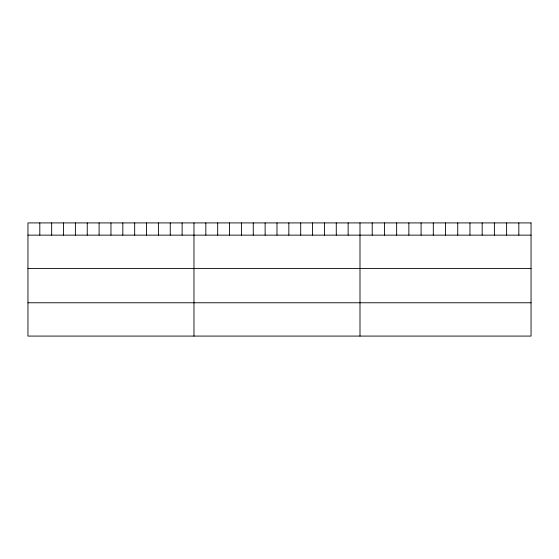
<?xml version="1.0" encoding="UTF-8"?>
<svg xmlns="http://www.w3.org/2000/svg" width="559" height="559" viewBox="0 0 559 559"><rect width="100%" height="100%" fill="white"/><g stroke="black" fill="none" stroke-linecap="round" stroke-linejoin="round"><path stroke-width="0.84" d="M27.95 235.136L531.05 235.136M27.95 268.446L531.05 268.446M27.95 302.768L531.05 302.768M518.829 222.915L518.829 235.136M506.615 222.915L506.615 235.136M494.394 222.915L494.394 235.136M482.179 222.915L482.179 235.136M469.958 222.915L469.958 235.136M457.744 222.915L457.744 235.136M445.523 222.915L445.523 235.136M433.302 222.915L433.302 235.136M421.088 222.915L421.088 235.136M408.867 222.915L408.867 235.136M396.652 222.915L396.652 235.136M384.431 222.915L384.431 235.136M372.217 222.915L372.217 235.136M359.996 222.915L359.996 336.085M348.138 222.915L348.138 235.136M336.28 222.915L336.28 235.136M324.423 222.915L324.423 235.136M312.558 222.915L312.558 235.136M300.7 222.915L300.7 235.136M288.842 222.915L288.842 235.136M276.984 222.915L276.984 235.136M265.127 222.915L265.127 235.136M253.269 222.915L253.269 235.136M241.411 222.915L241.411 235.136M229.546 222.915L229.546 235.136M217.689 222.915L217.689 235.136M205.831 222.915L205.831 235.136M193.973 222.915L193.973 336.085M182.115 222.915L182.115 235.136M170.257 222.915L170.257 235.136M158.4 222.915L158.4 235.136M146.535 222.915L146.535 235.136M134.677 222.915L134.677 235.136M122.819 222.915L122.819 235.136M110.962 222.915L110.962 235.136M99.104 222.915L99.104 235.136M87.246 222.915L87.246 235.136M75.388 222.915L75.388 235.136M63.523 222.915L63.523 235.136M51.666 222.915L51.666 235.136M39.808 222.915L39.808 235.136M531.05 222.915L27.95 222.915L27.95 336.085L531.05 336.085L531.05 222.915"/></g></svg>
